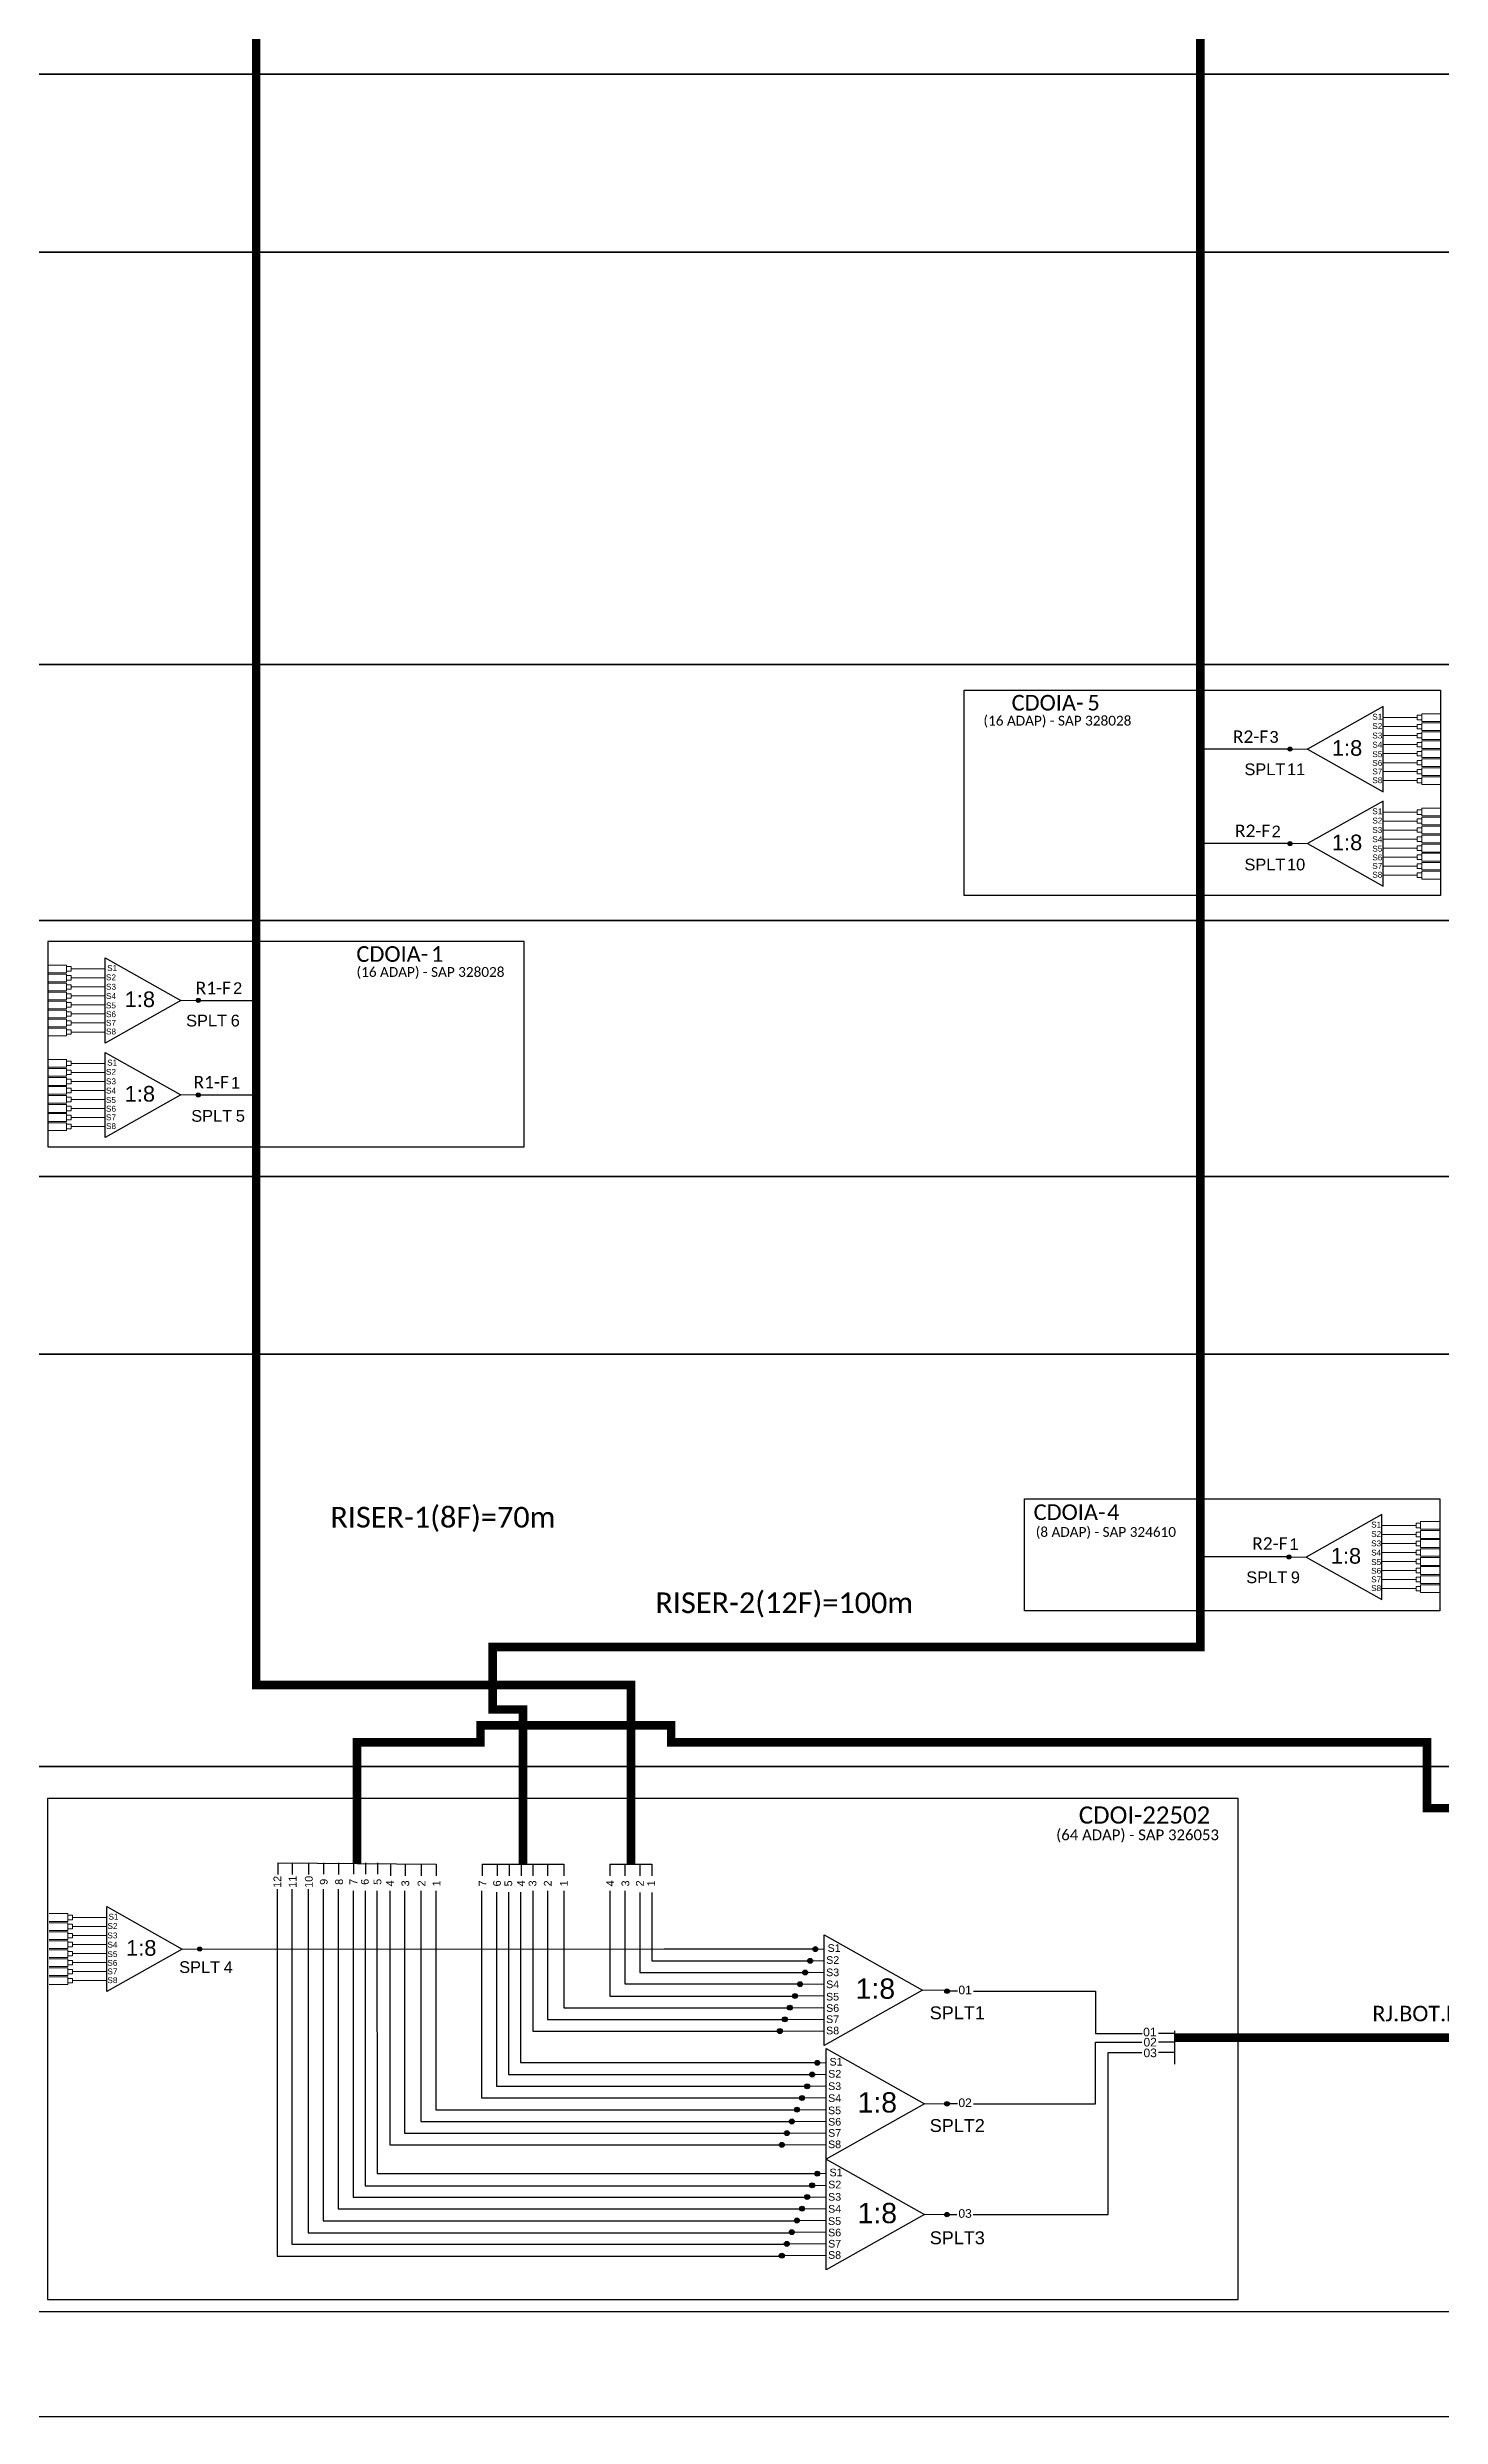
# Model space of a CAD drawing. Extents: x -1126 to 749, y 705 to 1299.
# Drawn here: x -992.5 to -832.1, y 705 to 977.8 of the extents above; entities that cross this region are included whole.
import ezdxf
from ezdxf.enums import TextEntityAlignment as Align

# ---------------------------------------------------------------- set-up
doc = ezdxf.new("R2010")
doc.units = 0
doc.styles.add('ARIAL', font='arial.ttf')
doc.styles.add('WMF-Calibri0', font='calibri.ttf')

# ---------------------------------------------------------------- blocks, each defined once
blk = doc.blocks.new('SPLT_1-8_SC-APC')
at = {"color": 1}
blk.add_lwpolyline([(-7.37, -2.1), (-17.04, -7.55), (-7.37, -13), (-7.37, -2.1)], dxfattribs=at)
at = {"color": 3, "lineweight": 0}
for points in [[(-2.41, -3.02), (-2.41, -4)], [(-2.41, -3.02), (0, -3.02)], [(-2.99, -3.51), (-7.37, -3.51)], [(-7.37, -4.66), (-2.99, -4.66)], [(-7.37, -5.82), (-2.99, -5.82)], [(-2.41, -4), (0, -4)], [(-2.41, -4.17), (-2.41, -5.16)], [(-2.41, -4.17), (0, -4.17)], [(-2.41, -5.16), (0, -5.16)], [(-2.41, -5.32), (-2.41, -6.31)], [(-2.41, -5.32), (0, -5.32)], [(-7.37, -6.97), (-2.99, -6.97)], [(-7.37, -8.12), (-2.99, -8.12)], [(-2.41, -6.31), (0, -6.31)], [(-2.41, -6.48), (-2.41, -7.46)], [(-2.41, -6.48), (0, -6.48)], [(-2.41, -7.46), (0, -7.46)], [(-2.41, -7.63), (-2.41, -8.62)], [(-2.41, -7.63), (0, -7.63)], [(-2.41, -8.62), (0, -8.62)], [(-2.41, -8.78), (-2.41, -9.77)], [(-2.41, -8.78), (0, -8.78)], [(-7.37, -9.28), (-2.99, -9.28)], [(-7.37, -10.43), (-2.99, -10.43)], [(-7.37, -11.58), (-2.99, -11.58)], [(-2.41, -9.77), (0, -9.77)], [(-2.41, -9.94), (-2.41, -10.92)], [(-2.41, -9.94), (0, -9.94)], [(-2.41, -10.92), (0, -10.92)], [(-2.41, -11.09), (-2.41, -12.08)], [(-2.41, -11.09), (0, -11.09)], [(-2.41, -12.08), (0, -12.08)]]:
    blk.add_lwpolyline(points, dxfattribs=at)
for points in [[(-2.99, -3.22), (-2.41, -3.22), (-2.41, -3.8), (-2.99, -3.8)], [(-2.99, -4.38), (-2.41, -4.38), (-2.41, -4.95), (-2.99, -4.95)], [(-2.99, -5.53), (-2.41, -5.53), (-2.41, -6.1), (-2.99, -6.1)], [(-2.99, -6.68), (-2.41, -6.68), (-2.41, -7.26), (-2.99, -7.26)], [(-2.99, -7.84), (-2.41, -7.84), (-2.41, -8.41), (-2.99, -8.41)], [(-2.99, -8.99), (-2.41, -8.99), (-2.41, -9.56), (-2.99, -9.56)], [(-2.99, -10.14), (-2.41, -10.14), (-2.41, -10.72), (-2.99, -10.72)], [(-2.99, -11.3), (-2.41, -11.3), (-2.41, -11.87), (-2.99, -11.87)]]:
    blk.add_lwpolyline(points, close=True, dxfattribs=at)
at = {"color": 1, "lineweight": 0}
blk.add_lwpolyline([(-17.04, -7.55), (-19.26, -7.55)], dxfattribs=at)
at = {"color": 1, "style": 'ARIAL'}
for s, height, p in [('S1', 0.75, (-8.74, -3.78)), ('S2', 0.75, (-8.74, -4.97)), ('S3', 0.75, (-8.74, -6.18)), ('1:8', 2, (-13.91, -8.4)), ('S4', 0.75, (-8.74, -7.36)), ('S5', 0.75, (-8.74, -8.57)), ('S6', 0.75, (-8.74, -9.69)), ('S7', 0.75, (-8.74, -10.78)), ('S8', 0.75, (-8.74, -11.9))]:
    blk.add_text(s, height=height, dxfattribs=at).set_placement(p)

msp = doc.modelspace()

# ---------------------------------------------------------------- hatches: boundary and pattern name
h = msp.add_hatch(color=3)
h.dxf.hatch_style = 1
edge = h.paths.add_edge_path()
edge.add_arc((-849.46, 897), 0.231, 0, 360)
h = msp.add_hatch(color=3)
h.dxf.hatch_style = 1
edge = h.paths.add_edge_path()
edge.add_arc((-849.46, 886.12), 0.231, 0, 360)
h = msp.add_hatch(color=3)
h.dxf.hatch_style = 1
edge = h.paths.add_edge_path()
edge.add_arc((-975.16, 868.07), 0.231, 0, 360)
h = msp.add_hatch(color=3)
h.dxf.hatch_style = 1
edge = h.paths.add_edge_path()
edge.add_arc((-975.16, 857.18), 0.231, 0, 360)
h = msp.add_hatch(color=3)
h.dxf.hatch_style = 1
edge = h.paths.add_edge_path()
edge.add_arc((-849.58, 803.99), 0.231, 0, 360)
h = msp.add_hatch(color=3)
h.dxf.hatch_style = 1
edge = h.paths.add_edge_path()
edge.add_arc((-974.99, 758.85), 0.231, 0, 360)
h = msp.add_hatch(color=3)
h.dxf.hatch_style = 1
h.paths.add_polyline_path([(-904.4, 758.85, -1), (-903.83, 758.85, -1)])
h = msp.add_hatch(color=3)
h.dxf.hatch_style = 1
h.paths.add_polyline_path([(-905.57, 756.15, -1), (-905, 756.15, -1)])
h = msp.add_hatch(color=3)
h.dxf.hatch_style = 1
h.paths.add_polyline_path([(-904.98, 757.5, -1), (-904.41, 757.5, -1)])
h = msp.add_hatch(color=3)
h.dxf.hatch_style = 1
h.paths.add_polyline_path([(-906.74, 753.45, -1), (-906.17, 753.45, -1)])
h = msp.add_hatch(color=3)
h.dxf.hatch_style = 1
h.paths.add_polyline_path([(-906.15, 754.8, -1), (-905.58, 754.8, -1)])
h = msp.add_hatch(color=3)
h.dxf.hatch_style = 1
edge = h.paths.add_edge_path()
edge.add_arc((-888.95, 754.01), 0.254, -180, 180, ccw=False)
h = msp.add_hatch(color=3)
h.dxf.hatch_style = 1
h.paths.add_polyline_path([(-907.91, 750.76, -1), (-907.34, 750.76, -1)])
h = msp.add_hatch(color=3)
h.dxf.hatch_style = 1
h.paths.add_polyline_path([(-907.32, 752.1, -1), (-906.75, 752.1, -1)])
h = msp.add_hatch(color=3)
h.dxf.hatch_style = 1
h.paths.add_polyline_path([(-908.49, 749.41, -1), (-907.92, 749.41, -1)])
h = msp.add_hatch(color=3)
h.dxf.hatch_style = 1
h.paths.add_polyline_path([(-904.75, 744.4, -1), (-904.19, 744.4, -1)])
h = msp.add_hatch(color=3)
h.dxf.hatch_style = 1
h.paths.add_polyline_path([(-904.17, 745.75, -1), (-903.6, 745.75, -1)])
h = msp.add_hatch(color=3)
h.dxf.hatch_style = 1
h.paths.add_polyline_path([(-905.92, 741.71, -1), (-905.36, 741.71, -1)])
h = msp.add_hatch(color=3)
h.dxf.hatch_style = 1
h.paths.add_polyline_path([(-905.34, 743.05, -1), (-904.77, 743.05, -1)])
h = msp.add_hatch(color=3)
h.dxf.hatch_style = 1
h.paths.add_polyline_path([(-907.09, 739.01, -1), (-906.53, 739.01, -1)])
h = msp.add_hatch(color=3)
h.dxf.hatch_style = 1
h.paths.add_polyline_path([(-906.51, 740.36, -1), (-905.94, 740.36, -1)])
h = msp.add_hatch(color=3)
h.dxf.hatch_style = 1
edge = h.paths.add_edge_path()
edge.add_arc((-888.95, 741.03), 0.254, -180, 180, ccw=False)
h = msp.add_hatch(color=3)
h.dxf.hatch_style = 1
h.paths.add_polyline_path([(-908.26, 736.31, -1), (-907.7, 736.31, -1)])
h = msp.add_hatch(color=3)
h.dxf.hatch_style = 1
h.paths.add_polyline_path([(-907.68, 737.66, -1), (-907.11, 737.66, -1)])
h = msp.add_hatch(color=3)
h.dxf.hatch_style = 1
h.paths.add_polyline_path([(-904.75, 731.65, -1), (-904.19, 731.65, -1)])
h = msp.add_hatch(color=3)
h.dxf.hatch_style = 1
h.paths.add_polyline_path([(-904.17, 733, -1), (-903.6, 733, -1)])
h = msp.add_hatch(color=3)
h.dxf.hatch_style = 1
h.paths.add_polyline_path([(-905.92, 728.96, -1), (-905.36, 728.96, -1)])
h = msp.add_hatch(color=3)
h.dxf.hatch_style = 1
h.paths.add_polyline_path([(-905.34, 730.3, -1), (-904.77, 730.3, -1)])
h = msp.add_hatch(color=3)
h.dxf.hatch_style = 1
edge = h.paths.add_edge_path()
edge.add_arc((-888.95, 728.28), 0.254, -180, 180, ccw=False)
h = msp.add_hatch(color=3)
h.dxf.hatch_style = 1
h.paths.add_polyline_path([(-907.09, 726.26, -1), (-906.53, 726.26, -1)])
h = msp.add_hatch(color=3)
h.dxf.hatch_style = 1
h.paths.add_polyline_path([(-906.51, 727.61, -1), (-905.94, 727.61, -1)])
h = msp.add_hatch(color=3)
h.dxf.hatch_style = 1
h.paths.add_polyline_path([(-908.26, 723.56, -1), (-907.7, 723.56, -1)])
h = msp.add_hatch(color=3)
h.dxf.hatch_style = 1
h.paths.add_polyline_path([(-907.68, 724.91, -1), (-907.11, 724.91, -1)])

# ---------------------------------------------------------------- linework, layer by layer
at = {"color": 2}
for p, q in [((-871.87, 741.03), (-871.87, 748.15)), ((-871.87, 748.15), (-866.51, 748.15)), ((-885.89, 741.03), (-871.87, 741.03))]:
    msp.add_line(p, q, dxfattribs=at)
at = {"color": 3}
msp.add_line((-862.75, 749.14), (-864.6, 749.14), dxfattribs=at)
for points in [[(-1126.29, 705.02), (-287.73, 705.02), (-287.73, 1299.02), (-1126.29, 1299.02), (-1126.29, 705.02)], [(-829.08, 717.1), (-995.48, 717.1), (-995.48, 779.87), (-829.08, 779.87)]]:
    msp.add_lwpolyline(points)
at = {"color": 30, "const_width": 0.99}
msp.add_lwpolyline([(-956.88, 768.69), (-956.88, 782.65), (-942.66, 782.65), (-942.66, 784.61), (-920.71, 784.61), (-920.71, 782.65), (-833.7, 782.65), (-833.7, 775.07), (-747.06, 775.07), (-747.06, 783.24), (-747.06, 1126.21)], dxfattribs=at)
at = {"color": 6, "const_width": 0.99}
msp.add_lwpolyline([(-937.78, 768.61), (-937.78, 786.43), (-941.27, 786.43), (-941.27, 793.64), (-937.78, 793.64), (-859.8, 793.64), (-859.8, 1120.35)], dxfattribs=at)
at = {"color": 5, "const_width": 0.99}
msp.add_lwpolyline([(-968.49, 1115.26), (-968.49, 789.24), (-925.35, 789.24), (-925.35, 768.61)], dxfattribs=at)
for points in [[(-995.48, 1004.16), (-829.08, 1004.16), (-829.08, 974.69), (-995.48, 974.69)], [(-995.48, 974.69), (-829.08, 974.69), (-829.08, 954.22), (-995.48, 954.22)], [(-995.48, 954.22), (-829.08, 954.22), (-829.08, 906.75), (-995.48, 906.75)], [(-995.48, 906.75), (-829.08, 906.75), (-829.08, 877.28), (-995.48, 877.28)], [(-995.48, 877.28), (-829.08, 877.28), (-829.08, 847.81), (-995.48, 847.81)], [(-995.48, 847.81), (-829.08, 847.81), (-829.08, 827.34), (-995.48, 827.34)], [(-995.48, 827.34), (-829.08, 827.34), (-829.08, 779.87), (-995.48, 779.87)]]:
    msp.add_lwpolyline(points, close=True)
at = {"color": 1}
for points in [[(-832.12, 882.29), (-832.12, 882.29), (-832.12, 880.15), (-886.99, 880.15), (-886.99, 903.79), (-879.94, 903.79)], [(-992.49, 853.36), (-992.49, 853.36), (-992.49, 851.22), (-937.63, 851.22), (-937.63, 874.86), (-944.68, 874.86)], [(-985.86, 872.97), (-977.16, 868.07), (-985.86, 863.16), (-985.86, 872.97)], [(-985.86, 862.09), (-977.16, 857.18), (-985.86, 852.28), (-985.86, 862.09)], [(-985.7, 763.75), (-977, 758.85), (-985.7, 753.95), (-985.7, 763.75)], [(-903.09, 760.5), (-891.78, 754.13), (-903.09, 747.75), (-903.09, 760.5)], [(-902.86, 747.4), (-891.55, 741.03), (-902.86, 734.66), (-902.86, 747.4)], [(-862.75, 749.42), (-862.75, 745.6)], [(-902.86, 734.66), (-891.55, 728.28), (-902.86, 721.91), (-902.86, 734.66)]]:
    msp.add_lwpolyline(points, dxfattribs=at)
for points in [[(-886.99, 903.79), (-832.12, 903.79), (-832.12, 880.15), (-886.99, 880.15)], [(-937.63, 874.86), (-992.49, 874.86), (-992.49, 851.22), (-937.63, 851.22)], [(-880.04, 810.69), (-832.22, 810.69), (-832.22, 797.81), (-880.04, 797.81)], [(-855.42, 776.18), (-992.5, 776.18), (-992.5, 718.51), (-855.42, 718.51)]]:
    msp.add_lwpolyline(points, close=True, dxfattribs=at)
at = {"color": 6}
for points in [[(-849.46, 897), (-859.8, 897)], [(-849.46, 886.12), (-859.8, 886.12)], [(-849.58, 803.99), (-859.8, 803.99)], [(-942.48, 768.61), (-942.48, 767.27)], [(-942.48, 768.61), (-933.08, 768.61)], [(-940.76, 768.61), (-940.76, 767.3)], [(-939.38, 768.61), (-939.38, 767.3)], [(-938, 768.61), (-938, 767.3)], [(-936.64, 768.61), (-936.64, 767.28)], [(-934.95, 768.61), (-934.95, 767.28)], [(-933.08, 768.61), (-933.08, 767.28)], [(-942.54, 765.56), (-942.54, 741.74), (-905.92, 741.74)], [(-940.81, 765.39), (-940.81, 743.06), (-905.34, 743.06)], [(-939.43, 765.39), (-939.43, 744.4), (-904.75, 744.4)], [(-938.06, 765.39), (-938.04, 745.79), (-904.17, 745.79)], [(-936.64, 765.54), (-936.64, 749.4), (-908.49, 749.4)], [(-934.95, 765.54), (-934.95, 750.75), (-907.91, 750.75)], [(-933.08, 765.54), (-933.08, 752.09), (-907.32, 752.09)]]:
    msp.add_lwpolyline(points, dxfattribs=at)
at = {"color": 3, "lineweight": 0}
for points in [[(-990.32, 872.14), (-992.49, 872.14)], [(-990.32, 871.25), (-992.49, 871.25)], [(-990.32, 871.1), (-992.49, 871.1)], [(-990.32, 870.22), (-992.49, 870.22)], [(-990.32, 872.14), (-990.32, 871.25)], [(-990.32, 871.1), (-990.32, 870.22)], [(-989.8, 871.7), (-985.86, 871.7)], [(-985.86, 870.66), (-989.8, 870.66)], [(-990.32, 870.07), (-992.49, 870.07)], [(-990.32, 869.18), (-992.49, 869.18)], [(-990.32, 869.03), (-992.49, 869.03)], [(-990.32, 868.14), (-992.49, 868.14)], [(-990.32, 867.99), (-992.49, 867.99)], [(-990.32, 870.07), (-990.32, 869.18)], [(-990.32, 869.03), (-990.32, 868.14)], [(-990.32, 867.99), (-990.32, 867.1)], [(-985.86, 869.62), (-989.8, 869.62)], [(-985.86, 868.59), (-989.8, 868.59)], [(-985.86, 867.55), (-989.8, 867.55)], [(-990.32, 867.1), (-992.49, 867.1)], [(-990.32, 866.95), (-992.49, 866.95)], [(-990.32, 866.07), (-992.49, 866.07)], [(-990.32, 865.92), (-992.49, 865.92)], [(-990.32, 865.03), (-992.49, 865.03)], [(-990.32, 864.88), (-992.49, 864.88)], [(-990.32, 866.95), (-990.32, 866.07)], [(-990.32, 865.92), (-990.32, 865.03)], [(-990.32, 864.88), (-990.32, 863.99)], [(-985.86, 866.51), (-989.8, 866.51)], [(-985.86, 865.47), (-989.8, 865.47)], [(-990.32, 863.99), (-992.49, 863.99)], [(-985.86, 864.43), (-989.8, 864.43)], [(-990.32, 861.26), (-992.49, 861.26)], [(-990.32, 860.37), (-992.49, 860.37)], [(-990.32, 860.22), (-992.49, 860.22)], [(-990.32, 859.33), (-992.49, 859.33)], [(-990.32, 861.26), (-990.32, 860.37)], [(-990.32, 860.22), (-990.32, 859.33)], [(-989.8, 860.81), (-985.86, 860.81)], [(-985.86, 859.78), (-989.8, 859.78)], [(-990.32, 859.18), (-992.49, 859.18)], [(-990.32, 858.29), (-992.49, 858.29)], [(-990.32, 858.15), (-992.49, 858.15)], [(-990.32, 857.26), (-992.49, 857.26)], [(-990.32, 857.11), (-992.49, 857.11)], [(-990.32, 859.18), (-990.32, 858.29)], [(-990.32, 858.15), (-990.32, 857.26)], [(-990.32, 857.11), (-990.32, 856.22)], [(-985.86, 858.74), (-989.8, 858.74)], [(-985.86, 857.7), (-989.8, 857.7)], [(-985.86, 856.66), (-989.8, 856.66)], [(-990.32, 856.22), (-992.49, 856.22)], [(-990.32, 856.07), (-992.49, 856.07)], [(-990.32, 855.18), (-992.49, 855.18)], [(-990.32, 855.03), (-992.49, 855.03)], [(-990.32, 854.14), (-992.49, 854.14)], [(-990.32, 853.99), (-992.49, 853.99)], [(-990.32, 856.07), (-990.32, 855.18)], [(-990.32, 855.03), (-990.32, 854.14)], [(-990.32, 853.99), (-990.32, 853.11)], [(-985.86, 855.63), (-989.8, 855.63)], [(-985.86, 854.59), (-989.8, 854.59)], [(-990.32, 853.11), (-992.49, 853.11)], [(-985.86, 853.55), (-989.8, 853.55)], [(-990.16, 762.93), (-992.33, 762.93)], [(-990.16, 762.04), (-992.33, 762.04)], [(-990.16, 761.89), (-992.33, 761.89)], [(-990.16, 762.93), (-990.16, 762.04)], [(-990.16, 761.89), (-990.16, 761)], [(-989.64, 762.48), (-985.7, 762.48)], [(-985.7, 761.44), (-989.64, 761.44)], [(-990.16, 761), (-992.33, 761)], [(-990.16, 760.85), (-992.33, 760.85)], [(-990.16, 759.96), (-992.33, 759.96)], [(-990.16, 759.81), (-992.33, 759.81)], [(-990.16, 758.92), (-992.33, 758.92)], [(-990.16, 758.78), (-992.33, 758.78)], [(-990.16, 760.85), (-990.16, 759.96)], [(-990.16, 759.81), (-990.16, 758.92)], [(-990.16, 758.78), (-990.16, 757.89)], [(-985.7, 760.41), (-989.64, 760.41)], [(-985.7, 759.37), (-989.64, 759.37)], [(-985.7, 758.33), (-989.64, 758.33)], [(-990.16, 757.89), (-992.33, 757.89)], [(-990.16, 757.74), (-992.33, 757.74)], [(-990.16, 756.85), (-992.33, 756.85)], [(-990.16, 756.7), (-992.33, 756.7)], [(-990.16, 755.81), (-992.33, 755.81)], [(-990.16, 755.66), (-992.33, 755.66)], [(-990.16, 757.74), (-990.16, 756.85)], [(-990.16, 756.7), (-990.16, 755.81)], [(-990.16, 755.66), (-990.16, 754.77)], [(-985.7, 757.29), (-989.64, 757.29)], [(-985.7, 756.26), (-989.64, 756.26)], [(-990.16, 754.77), (-992.33, 754.77)], [(-985.7, 755.22), (-989.64, 755.22)]]:
    msp.add_lwpolyline(points, dxfattribs=at)
for points in [[(-989.8, 871.96), (-990.32, 871.96), (-990.32, 871.44), (-989.8, 871.44)], [(-989.8, 870.92), (-990.32, 870.92), (-990.32, 870.4), (-989.8, 870.4)], [(-989.8, 869.88), (-990.32, 869.88), (-990.32, 869.37), (-989.8, 869.37)], [(-989.8, 868.84), (-990.32, 868.84), (-990.32, 868.33), (-989.8, 868.33)], [(-989.8, 867.81), (-990.32, 867.81), (-990.32, 867.29), (-989.8, 867.29)], [(-989.8, 866.77), (-990.32, 866.77), (-990.32, 866.25), (-989.8, 866.25)], [(-989.8, 865.73), (-990.32, 865.73), (-990.32, 865.21), (-989.8, 865.21)], [(-989.8, 864.69), (-990.32, 864.69), (-990.32, 864.18), (-989.8, 864.18)], [(-989.8, 861.07), (-990.32, 861.07), (-990.32, 860.56), (-989.8, 860.56)], [(-989.8, 860.03), (-990.32, 860.03), (-990.32, 859.52), (-989.8, 859.52)], [(-989.8, 859), (-990.32, 859), (-990.32, 858.48), (-989.8, 858.48)], [(-989.8, 857.96), (-990.32, 857.96), (-990.32, 857.44), (-989.8, 857.44)], [(-989.8, 856.92), (-990.32, 856.92), (-990.32, 856.41), (-989.8, 856.41)], [(-989.8, 855.88), (-990.32, 855.88), (-990.32, 855.37), (-989.8, 855.37)], [(-989.8, 854.85), (-990.32, 854.85), (-990.32, 854.33), (-989.8, 854.33)], [(-989.8, 853.81), (-990.32, 853.81), (-990.32, 853.29), (-989.8, 853.29)], [(-989.64, 762.74), (-990.16, 762.74), (-990.16, 762.22), (-989.64, 762.22)], [(-989.64, 761.7), (-990.16, 761.7), (-990.16, 761.19), (-989.64, 761.19)], [(-989.64, 760.66), (-990.16, 760.66), (-990.16, 760.15), (-989.64, 760.15)], [(-989.64, 759.63), (-990.16, 759.63), (-990.16, 759.11), (-989.64, 759.11)], [(-989.64, 758.59), (-990.16, 758.59), (-990.16, 758.07), (-989.64, 758.07)], [(-989.64, 757.55), (-990.16, 757.55), (-990.16, 757.04), (-989.64, 757.04)], [(-989.64, 756.51), (-990.16, 756.51), (-990.16, 756), (-989.64, 756)], [(-989.64, 755.48), (-990.16, 755.48), (-990.16, 754.96), (-989.64, 754.96)]]:
    msp.add_lwpolyline(points, close=True, dxfattribs=at)
at = {"color": 1, "lineweight": 0}
for points in [[(-977.16, 868.07), (-975.16, 868.07)], [(-977.16, 857.18), (-975.16, 857.18)], [(-977, 758.85), (-974.99, 758.85)], [(-891.78, 754.13), (-889.17, 754.13)], [(-891.55, 741.03), (-888.95, 741.03)], [(-891.55, 728.28), (-888.95, 728.28)]]:
    msp.add_lwpolyline(points, dxfattribs=at)
at = {"color": 5}
for points in [[(-975.16, 868.07), (-968.49, 868.07)], [(-975.16, 857.18), (-968.49, 857.18)], [(-927.76, 768.61), (-927.76, 767.28)], [(-927.76, 768.61), (-922.93, 768.61)], [(-926.04, 768.61), (-926.04, 767.27)], [(-924.31, 768.61), (-924.31, 767.3)], [(-922.93, 768.61), (-922.93, 767.3)], [(-927.76, 765.54), (-927.76, 753.44), (-906.74, 753.44)], [(-926.04, 765.54), (-926.04, 754.84), (-906.15, 754.84)], [(-924.31, 765.37), (-924.31, 756.16), (-905.57, 756.16)], [(-922.93, 765.37), (-922.93, 757.5), (-904.98, 757.5)], [(-974.99, 758.85), (-921.53, 758.89), (-904.39, 758.89)], [(-903.83, 758.89), (-903.83, 758.89)], [(-903.61, 745.79), (-903.6, 745.79)], [(-903.61, 733.05), (-903.6, 733.05)]]:
    msp.add_lwpolyline(points, dxfattribs=at)
at = {"color": 30}
for points in [[(-966.01, 768.78), (-966.01, 767.45)], [(-966.01, 768.78), (-947.76, 768.61)], [(-964.33, 768.78), (-964.33, 767.45)], [(-962.46, 768.78), (-962.46, 767.45)], [(-960.73, 768.78), (-960.73, 767.46)], [(-959.01, 768.78), (-959.01, 767.45)], [(-957.28, 768.78), (-957.28, 767.48)], [(-955.9, 768.78), (-955.9, 767.48)], [(-954.53, 768.78), (-954.53, 767.48)], [(-953.04, 768.61), (-953.04, 767.28)], [(-951.35, 768.61), (-951.35, 767.28)], [(-949.48, 768.61), (-949.48, 767.28)], [(-947.76, 768.61), (-947.76, 767.28)], [(-966.07, 765.74), (-966.07, 723.51), (-907.98, 723.51)], [(-964.38, 765.74), (-964.38, 724.86), (-907.4, 724.86)], [(-962.51, 765.74), (-962.51, 726.2), (-906.81, 726.2)], [(-960.79, 765.74), (-960.79, 727.55), (-906.23, 727.55)], [(-959.06, 765.74), (-959.06, 728.95), (-905.64, 728.95)], [(-957.34, 765.56), (-957.34, 730.27), (-905.06, 730.27)], [(-955.96, 765.56), (-955.96, 731.61), (-904.47, 731.61)], [(-954.58, 765.56), (-954.56, 733), (-903.89, 733)], [(-953.09, 765.56), (-953.09, 736.3), (-908.26, 736.3)], [(-951.41, 765.56), (-951.4, 737.66), (-907.68, 737.66)], [(-949.54, 765.56), (-949.54, 738.99), (-907.09, 738.99)], [(-947.81, 765.56), (-947.81, 740.34), (-906.51, 740.34)]]:
    msp.add_lwpolyline(points, dxfattribs=at)
at = {"color": 7, "lineweight": 0}
for points in [[(-904.11, 758.85), (-903.09, 758.85)], [(-903.09, 756.15), (-905.28, 756.15)], [(-903.09, 757.5), (-904.7, 757.5)], [(-903.09, 753.45), (-906.45, 753.45)], [(-903.09, 754.8), (-905.87, 754.8)], [(-903.09, 750.76), (-907.62, 750.76)], [(-903.09, 752.1), (-907.04, 752.1)], [(-903.09, 749.41), (-908.21, 749.41)], [(-903.89, 745.75), (-902.86, 745.75)], [(-902.86, 743.05), (-905.06, 743.05)], [(-902.86, 744.4), (-904.47, 744.4)], [(-902.86, 740.36), (-906.23, 740.36)], [(-902.86, 741.71), (-905.64, 741.71)], [(-902.86, 737.66), (-907.4, 737.66)], [(-902.86, 739.01), (-906.81, 739.01)], [(-902.86, 736.31), (-907.98, 736.31)], [(-902.86, 731.65), (-904.47, 731.65)], [(-903.89, 733), (-902.86, 733)], [(-902.86, 728.96), (-905.64, 728.96)], [(-902.86, 730.3), (-905.06, 730.3)], [(-902.86, 726.26), (-906.81, 726.26)], [(-902.86, 727.61), (-906.23, 727.61)], [(-902.86, 723.56), (-907.98, 723.56)], [(-902.86, 724.91), (-907.4, 724.91)]]:
    msp.add_lwpolyline(points, dxfattribs=at)
at = {"color": 3}
for points in [[(-887.76, 754.01), (-888.95, 754.01)], [(-885.89, 754.01), (-871.87, 754.01), (-871.87, 749.14), (-866.5, 749.14)]]:
    msp.add_lwpolyline(points, dxfattribs=at)
at = {"color": 2}
for points in [[(-862.75, 748.15), (-864.6, 748.15)], [(-887.76, 741.03), (-888.95, 741.03)]]:
    msp.add_lwpolyline(points, dxfattribs=at)
at = {"color": 1, "const_width": 0.99}
msp.add_lwpolyline([(-803.96, 748.65), (-862.75, 748.65)], dxfattribs=at)
at = {"color": 7}
for points in [[(-885.93, 728.28), (-870.41, 728.28), (-870.41, 739.8), (-870.41, 746.93), (-866.51, 746.93)], [(-862.75, 746.93), (-864.6, 746.93)], [(-888.95, 728.28), (-887.83, 728.28)]]:
    msp.add_lwpolyline(points, dxfattribs=at)
at = {"color": 3}
for centre, radius in [((-849.46, 897), 0.231), ((-849.46, 886.12), 0.231), ((-975.16, 868.07), 0.231), ((-975.16, 857.18), 0.231), ((-849.58, 803.99), 0.231), ((-974.99, 758.85), 0.231), ((-904.11, 758.85), 0.283), ((-905.28, 756.15), 0.283), ((-904.7, 757.5), 0.283), ((-906.45, 753.45), 0.283), ((-905.87, 754.8), 0.283), ((-888.95, 754.01), 0.254), ((-907.62, 750.76), 0.283), ((-907.04, 752.1), 0.283), ((-908.21, 749.41), 0.283), ((-904.47, 744.4), 0.283), ((-903.89, 745.75), 0.283), ((-905.64, 741.71), 0.283), ((-905.06, 743.05), 0.283), ((-906.81, 739.01), 0.283), ((-906.23, 740.36), 0.283), ((-888.95, 741.03), 0.254), ((-907.98, 736.31), 0.283), ((-907.4, 737.66), 0.283), ((-904.47, 731.65), 0.283), ((-903.89, 733), 0.283), ((-905.64, 728.96), 0.283), ((-905.06, 730.3), 0.283), ((-888.95, 728.28), 0.254), ((-906.81, 726.26), 0.283), ((-906.23, 727.61), 0.283), ((-907.98, 723.56), 0.283), ((-907.4, 724.91), 0.283)]:
    msp.add_circle(centre, radius, dxfattribs=at)
for p in [(-847.46, 897), (-977.16, 868.07)]:
    msp.add_point(p)

# ---------------------------------------------------------------- block references
at = {"color": 3, "xscale": 0.9, "yscale": 0.9, "zscale": 0.9}
for p in [(-832.12, 903.79), (-832.12, 892.91), (-832.25, 810.78)]:
    msp.add_blockref('SPLT_1-8_SC-APC', p, dxfattribs=at)

# ---------------------------------------------------------------- texts
at = {"color": 1}
for s, height, style, p in [('CDOIA-', 1.8, 'WMF-Calibri0', (-881.51, 901.44)), ('5', 1.8, 'WMF-Calibri0', (-872.79, 901.44)), ('CDOIA-', 1.8, 'WMF-Calibri0', (-956.95, 872.51)), ('1', 1.8, 'WMF-Calibri0', (-948.36, 872.51)), ('S2', 0.675, 'ARIAL', (-985.78, 870.39)), ('S1', 0.675, 'ARIAL', (-985.65, 871.46)), ('S3', 0.675, 'ARIAL', (-985.78, 869.3)), ('S4', 0.675, 'ARIAL', (-985.78, 868.24)), ('S5', 0.675, 'ARIAL', (-985.79, 867.15)), ('1:8', 1.8, 'ARIAL', (-983.63, 867.3)), ('S6', 0.675, 'ARIAL', (-985.78, 866.14)), ('S7', 0.675, 'ARIAL', (-985.78, 865.15)), ('S8', 0.675, 'ARIAL', (-985.78, 864.15)), ('S2', 0.675, 'ARIAL', (-985.78, 859.5)), ('S1', 0.675, 'ARIAL', (-985.65, 860.57)), ('S3', 0.675, 'ARIAL', (-985.78, 858.41)), ('S4', 0.675, 'ARIAL', (-985.78, 857.35)), ('S5', 0.675, 'ARIAL', (-985.79, 856.26)), ('1:8', 1.8, 'ARIAL', (-983.63, 856.42)), ('S6', 0.675, 'ARIAL', (-985.78, 855.26)), ('S7', 0.675, 'ARIAL', (-985.78, 854.27)), ('S8', 0.675, 'ARIAL', (-985.78, 853.26)), ('CDOIA-', 1.8, 'WMF-Calibri0', (-878.98, 808.25)), ('4', 1.8, 'WMF-Calibri0', (-870.53, 808.25)), ('CDOI-22502', 1.98, 'WMF-Calibri0', (-873.78, 773.29)), ('S2', 0.675, 'ARIAL', (-985.61, 761.17)), ('S1', 0.675, 'ARIAL', (-985.49, 762.24)), ('S5', 0.675, 'ARIAL', (-985.62, 757.93)), ('S3', 0.675, 'ARIAL', (-985.62, 760.08)), ('S4', 0.675, 'ARIAL', (-985.61, 759.02)), ('1:8', 1.8, 'ARIAL', (-983.47, 758.08)), ('S1', 0.878, 'ARIAL', (-902.7, 758.53)), ('S8', 0.675, 'ARIAL', (-985.62, 754.93)), ('S6', 0.675, 'ARIAL', (-985.62, 756.92)), ('S7', 0.675, 'ARIAL', (-985.62, 755.94)), ('S3', 0.878, 'ARIAL', (-902.87, 755.73)), ('S2', 0.878, 'ARIAL', (-902.86, 757.15)), ('S5', 0.878, 'ARIAL', (-902.88, 752.93)), ('S4', 0.878, 'ARIAL', (-902.87, 754.35)), ('1:8', 2.34, 'ARIAL', (-899.47, 753.13)), ('S6', 0.878, 'ARIAL', (-902.87, 751.62)), ('S7', 0.878, 'ARIAL', (-902.87, 750.34)), ('S8', 0.878, 'ARIAL', (-902.87, 749.03)), ('S2', 0.878, 'ARIAL', (-902.63, 744.05)), ('S1', 0.878, 'ARIAL', (-902.48, 745.44)), ('S3', 0.878, 'ARIAL', (-902.64, 742.63)), ('S4', 0.878, 'ARIAL', (-902.64, 741.25)), ('1:8', 2.34, 'ARIAL', (-899.25, 740.03)), ('S5', 0.878, 'ARIAL', (-902.65, 739.84)), ('S6', 0.878, 'ARIAL', (-902.64, 738.53)), ('S7', 0.878, 'ARIAL', (-902.64, 737.24)), ('S8', 0.878, 'ARIAL', (-902.65, 735.93)), ('S2', 0.878, 'ARIAL', (-902.63, 731.3)), ('S1', 0.878, 'ARIAL', (-902.48, 732.69)), ('S3', 0.878, 'ARIAL', (-902.64, 729.88)), ('S4', 0.878, 'ARIAL', (-902.64, 728.5)), ('1:8', 2.34, 'ARIAL', (-899.25, 727.29)), ('S5', 0.878, 'ARIAL', (-902.65, 727.09)), ('S6', 0.878, 'ARIAL', (-902.64, 725.78)), ('S7', 0.878, 'ARIAL', (-902.64, 724.49)), ('S8', 0.878, 'ARIAL', (-902.65, 723.19))]:
    msp.add_text(s, height=height, dxfattribs=dict(at, style=style)).set_placement(p)
at = {"color": 1, "style": 'WMF-Calibri0'}
for s, height, p in [('(16 ADAP) - SAP 328028', 1.125, (-876.24, 899.71)), ('(16 ADAP) - SAP 328028', 1.125, (-948.42, 870.78)), ('(8 ADAP) - SAP 324610', 1.125, (-870.66, 806.31)), ('(64 ADAP) - SAP 326053', 1.2375, (-867.01, 771.38))]:
    msp.add_text(s, height=height, dxfattribs=at).set_placement(p, align=Align.CENTER)
at = {"color": 6, "style": 'WMF-Calibri0'}
for s, height, p in [('R2-F', 1.44, (-856.04, 897.71)), ('R2-F', 1.44, (-855.8, 886.87)), ('R2-F', 1.44, (-853.82, 804.82)), ('RISER-2(12F)=100m', 2.3811, (-922.53, 797.53))]:
    msp.add_text(s, height=height, dxfattribs=at).set_placement(p)
at = {"color": 6, "style": 'ARIAL'}
for s, p in [('3', (-851.29, 897.73)), ('2', (-851.05, 886.84)), ('1', (-848.99, 804.79))]:
    msp.add_text(s, height=1.35, dxfattribs=at).set_placement(p, align=Align.CENTER)
at = {"color": 7, "style": 'ARIAL'}
for s, p in [('SPLT', (-852.35, 894)), ('11', (-848.76, 894)), ('SPLT', (-852.35, 883.04)), ('10', (-848.76, 883.04)), ('SPLT', (-974.2, 865.07)), ('6', (-970.9, 865.07)), ('SPLT', (-973.61, 854.1)), ('5', (-970.31, 854.1)), ('SPLT', (-852.14, 800.98)), ('9', (-848.84, 800.98)), ('SPLT', (-975, 756.1)), ('4', (-971.7, 756.1))]:
    msp.add_text(s, height=1.35, dxfattribs=at).set_placement(p, align=Align.CENTER)
at = {"color": 5, "style": 'WMF-Calibri0'}
for s, height, p in [('R1-F', 1.44, (-975.46, 868.78)), ('R1-F', 1.44, (-975.7, 857.94)), ('RISER-1(8F)=70m', 2.3811, (-959.95, 807.38))]:
    msp.add_text(s, height=height, dxfattribs=at).set_placement(p)
at = {"color": 5, "style": 'ARIAL'}
for s, p in [('2', (-970.62, 868.8)), ('1', (-970.87, 857.91))]:
    msp.add_text(s, height=1.35, dxfattribs=at).set_placement(p, align=Align.CENTER)
at = {"style": 'ARIAL'}
for s, p in [('12', (-966.05, 766.59)), ('11', (-964.29, 766.59)), ('10', (-962.43, 766.59)), ('9', (-960.71, 766.59)), ('8', (-958.95, 766.59)), ('7', (-957.3, 766.59)), ('6', (-955.98, 766.59)), ('5', (-954.52, 766.59)), ('4', (-953.08, 766.41)), ('3', (-951.32, 766.41)), ('2', (-949.46, 766.41)), ('1', (-947.73, 766.41)), ('7', (-942.42, 766.41)), ('6', (-940.77, 766.41)), ('5', (-939.46, 766.41)), ('4', (-938, 766.41)), ('3', (-936.68, 766.41)), ('2', (-934.92, 766.41)), ('1', (-933.06, 766.41)), ('4', (-927.74, 766.41)), ('3', (-925.98, 766.41)), ('2', (-924.32, 766.41)), ('1', (-923.01, 766.41))]:
    msp.add_text(s, height=0.893, rotation=90, dxfattribs=at).set_placement(p, align=Align.MIDDLE_CENTER)
for s, p in [('01', (-886.87, 754.14)), ('01', (-865.6, 749.3)), ('02', (-865.56, 748.13)), ('03', (-865.56, 746.9)), ('02', (-886.87, 741.16)), ('03', (-886.87, 728.41))]:
    msp.add_text(s, height=0.99, dxfattribs=at).set_placement(p, align=Align.MIDDLE_CENTER)
for s, p in [('SPLT1', (-887.77, 750.77)), ('SPLT2', (-887.77, 737.79)), ('SPLT3', (-887.77, 724.87))]:
    msp.add_text(s, height=1.485, dxfattribs=at).set_placement(p, align=Align.CENTER)
at = {"color": 1, "style": 'WMF-Calibri0'}
msp.add_text('RJ.BOT.F-6.CDOI-22502 (36/38)', height=1.782, dxfattribs=at).set_placement((-822.3, 751.43, 1.98), align=Align.MIDDLE_CENTER)

doc.saveas('drawing.dxf')
